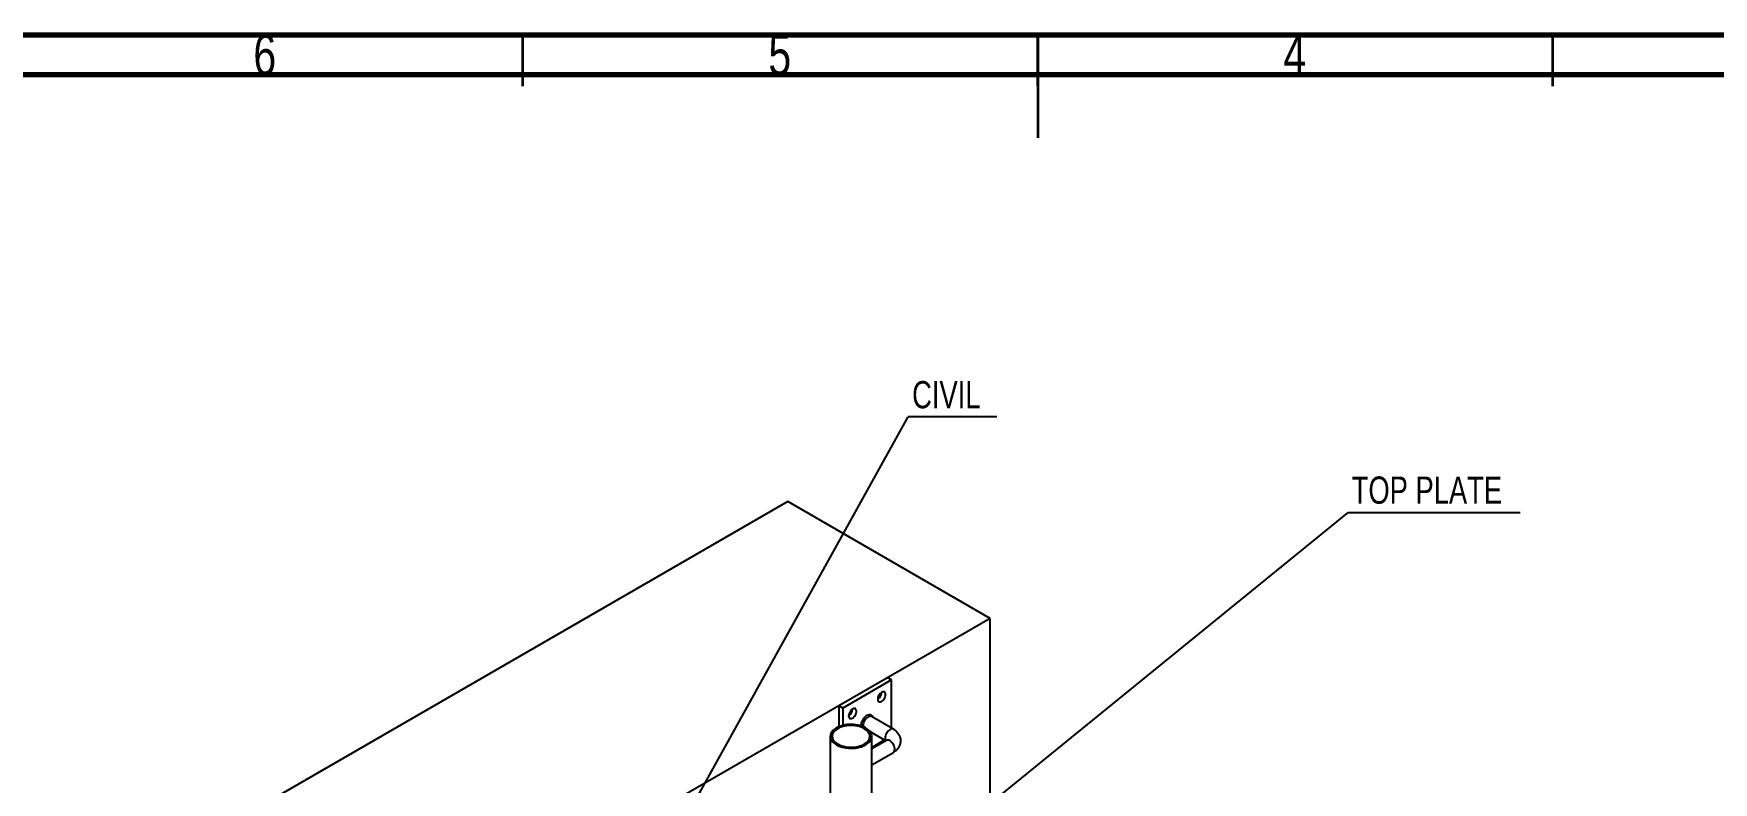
# Model space of a CAD drawing. Header units: millimetres. Extents: x 15 to 1274, y -314 to 292.
# Drawn here: x 117.5 to 280.6, y 219.4 to 292.1 of the extents above; entities that cross this region are included whole.
import ezdxf

# ---------------------------------------------------------------- set-up
doc = ezdxf.new("R2010")
doc.units = ezdxf.units.MM
doc.layers.add('BOLD', color=7, linetype='Continuous', lineweight=25)
doc.styles.add('SLDTEXTSTYLE0', font='TXT', dxfattribs={"width": 0.75})
doc.dimstyles.new('SLDDIMSTYLE0', dxfattribs={"dimtxt": 0.18, "dimasz": 0.651282, "dimexe": 0, "dimexo": 0.0625, "dimgap": 0, "dimtad": 0, "dimtih": 1, "dimtoh": 1, "dimdec": 0, "dimrnd": 1e-09, "dimzin": 0, "dimdsep": 46, "dimtxsty": 'Standard', "dimblk1": 'DOT', "dimblk2": 'DOT', "dimsah": 1, "dimcen": 0.09, "dimadec": 0, "dimazin": 0, "dimtfac": 0.651282, "dimtdec": 0, "dimtofl": 0, "dimtmove": 0, "dimatfit": 3, "dimldrblk": 'DOT', "dimfxl": 1, "dimfrac": 2, "dimtolj": 1, "dimtzin": 0, "dimarcsym": 0})

# ---------------------------------------------------------------- blocks, each defined once
blk = doc.blocks.new('SW_NOTE_0_5')
at = {"layer": 'BOLD', "color": 0}
blk.add_line((8.6, 0), (0, 0), dxfattribs=at)
at = {"layer": 'BOLD', "color": 0, "insert": (0.39, 3.48), "char_height": 2.646, "attachment_point": 1, "style": 'SLDTEXTSTYLE0'}
blk.add_mtext('CIVIL', dxfattribs=at)
blk = doc.blocks.new('_Dot')
at = {"color": 0, "linetype": 'ByBlock', "lineweight": -2}
blk.add_line((-0.5, 0), (-1, 0), dxfattribs=at)
at = {"color": 0, "linetype": 'ByBlock', "const_width": 0.5}
blk.add_lwpolyline([(-0.25, 0, 1), (0.25, 0, 1)], format="xyb", close=True, dxfattribs=at)
blk = doc.blocks.new('SW_NOTE_0_8')
at = {"layer": 'BOLD', "color": 0}
blk.add_line((16.72, 0), (0, 0), dxfattribs=at)
at = {"layer": 'BOLD', "color": 0, "insert": (0.37, 3.53), "char_height": 2.646, "attachment_point": 1, "style": 'SLDTEXTSTYLE0'}
blk.add_mtext('TOP PLATE', dxfattribs=at)

msp = doc.modelspace()

# ---------------------------------------------------------------- linework, layer by layer
at = {"color": 7, "linetype": 'Continuous', "lineweight": 70}
for p, q in [((15, 292), (415, 292)), ((20, 288.134), (409.402, 288.134))]:
    msp.add_line(p, q, dxfattribs=at)
at = {"color": 7, "linetype": 'Continuous', "lineweight": 35}
for p, q in [((165, 287), (165, 292)), ((215, 292.001), (215, 281.999)), ((215, 287), (215, 292)), ((265, 287), (265, 292))]:
    msp.add_line(p, q, dxfattribs=at)
at = {"color": 7, "linetype": 'Continuous', "lineweight": 25}
for p, q in [((190.739, 246.66), (120.029, 205.84)), ((210.397, 235.312), (190.739, 246.66)), ((210.397, 235.312), (139.686, 194.492)), ((210.397, 159.103), (210.397, 235.312)), ((200.417, 229.551), (195.703, 226.83)), ((200.794, 229.333), (196.08, 226.612)), ((200.794, 229.333), (200.417, 229.551)), ((200.794, 224.66), (200.794, 229.333)), ((196.08, 226.612), (195.703, 226.83)), ((195.703, 226.83), (195.703, 224.802)), ((196.08, 226.612), (196.08, 224.925)), ((200.986, 224.549), (198.865, 225.774)), ((194.865, 223.859), (194.865, 215.758)), ((198.722, 224.317), (200.262, 223.428)), ((198.885, 213.434), (198.885, 223.859)), ((198.885, 222.787), (200.128, 223.505)), ((200.32, 223.461), (198.885, 222.632)), ((198.885, 221.093), (200.986, 222.306))]:
    msp.add_line(p, q, dxfattribs=at)
at = {"color": 7, "linetype": 'Continuous', "lineweight": 25, "flags": 128}
for points in [[(200.229, 227.918), (200.22, 228.007), (200.194, 228.081), (200.152, 228.137), (200.096, 228.173), (200.028, 228.187), (199.952, 228.178), (199.872, 228.147), (199.791, 228.095), (199.712, 228.024), (199.64, 227.939), (199.578, 227.842), (199.528, 227.738), (199.494, 227.633), (199.477, 227.531), (199.477, 227.437), (199.494, 227.355), (199.528, 227.289), (199.578, 227.243), (199.64, 227.218), (199.712, 227.215), (199.791, 227.235), (199.872, 227.277), (199.952, 227.339), (200.028, 227.418), (200.096, 227.509), (200.152, 227.61), (200.194, 227.715), (200.22, 227.819), (200.229, 227.918)], [(196.646, 225.85), (196.655, 225.761), (196.681, 225.687), (196.723, 225.631), (196.779, 225.595), (196.847, 225.581), (196.922, 225.59), (197.003, 225.621), (197.084, 225.673), (197.163, 225.744), (197.235, 225.829), (197.297, 225.926), (197.346, 226.03), (197.381, 226.135), (197.398, 226.237), (197.398, 226.331), (197.381, 226.413), (197.346, 226.479), (197.297, 226.525), (197.235, 226.55), (197.163, 226.553), (197.084, 226.532), (197.003, 226.491), (196.922, 226.429), (196.847, 226.35), (196.779, 226.258), (196.723, 226.158), (196.681, 226.053), (196.655, 225.949), (196.646, 225.85)], [(194.93, 223.566), (194.996, 223.447), (195.084, 223.332), (195.194, 223.223), (195.323, 223.122), (195.47, 223.03), (195.633, 222.947), (195.812, 222.875), (196.002, 222.814), (196.203, 222.766), (196.412, 222.73), (196.626, 222.708), (196.843, 222.699), (197.061, 222.704), (197.276, 222.722), (197.487, 222.754), (197.69, 222.799), (197.884, 222.856), (198.066, 222.925), (198.234, 223.005), (198.386, 223.094), (198.521, 223.193), (198.636, 223.3), (198.73, 223.413), (198.803, 223.532), (198.853, 223.654), (198.88, 223.778), (198.883, 223.904), (198.863, 224.029), (198.82, 224.152), (198.753, 224.272), (198.665, 224.387), (198.556, 224.495), (198.427, 224.597), (198.28, 224.689), (198.116, 224.772), (197.938, 224.844), (197.747, 224.905), (197.546, 224.953), (197.337, 224.989), (197.123, 225.011), (196.906, 225.02), (196.689, 225.015), (196.473, 224.996), (196.263, 224.965), (196.059, 224.92), (195.865, 224.863), (195.683, 224.794), (195.515, 224.714), (195.363, 224.624), (195.229, 224.525), (195.114, 224.419), (195.019, 224.306), (194.947, 224.187), (194.896, 224.065), (194.87, 223.94), (194.866, 223.815), (194.886, 223.69), (194.93, 223.566)], [(195.108, 223.593), (195.173, 223.479), (195.259, 223.369), (195.366, 223.266), (195.493, 223.171), (195.638, 223.084), (195.799, 223.008), (195.974, 222.943), (196.161, 222.89), (196.357, 222.849), (196.56, 222.821), (196.767, 222.807), (196.976, 222.807), (197.183, 222.821), (197.386, 222.848), (197.582, 222.888), (197.769, 222.941), (197.945, 223.006), (198.106, 223.082), (198.252, 223.168), (198.38, 223.263), (198.488, 223.366), (198.574, 223.475), (198.639, 223.59), (198.681, 223.708), (198.699, 223.827), (198.694, 223.948), (198.664, 224.067), (198.612, 224.183), (198.536, 224.295), (198.44, 224.402), (198.322, 224.501), (198.186, 224.592), (198.033, 224.674), (197.864, 224.745), (197.683, 224.804), (197.491, 224.851), (197.291, 224.885), (197.086, 224.906), (196.878, 224.913), (196.67, 224.906), (196.464, 224.886), (196.264, 224.852), (196.072, 224.806), (195.891, 224.747), (195.722, 224.676), (195.568, 224.595), (195.431, 224.504), (195.313, 224.405), (195.216, 224.299), (195.14, 224.187), (195.086, 224.071), (195.056, 223.951), (195.05, 223.831), (195.067, 223.711), (195.108, 223.593)]]:
    msp.add_lwpolyline(points, dxfattribs=at)
at = {"color": 8, "linetype": 'Continuous', "lineweight": 25, "flags": 128}
for points in [[(197.874, 224.866), (197.872, 224.924), (197.88, 225.043), (197.906, 225.167), (197.947, 225.295), (198.004, 225.421), (198.074, 225.541), (198.155, 225.653), (198.244, 225.753), (198.339, 225.837), (198.437, 225.904), (198.536, 225.951), (198.631, 225.976), (198.72, 225.98), (198.801, 225.961), (198.871, 225.921), (198.927, 225.86), (198.969, 225.781), (198.992, 225.701)], [(198.865, 225.774), (198.84, 225.786), (198.767, 225.804), (198.686, 225.8), (198.599, 225.774), (198.509, 225.727), (198.421, 225.661), (198.336, 225.579), (198.258, 225.482), (198.19, 225.375), (198.135, 225.262), (198.094, 225.146), (198.069, 225.032), (198.06, 224.924)], [(198.06, 224.924), (198.069, 224.826), (198.077, 224.789)], [(200.986, 224.549), (200.962, 224.561), (200.889, 224.579), (200.807, 224.575), (200.72, 224.549), (200.631, 224.503), (200.542, 224.437), (200.457, 224.354), (200.38, 224.257), (200.312, 224.151), (200.256, 224.037), (200.215, 223.921), (200.19, 223.808), (200.182, 223.7)], [(200.986, 222.306), (201.024, 222.333), (201.072, 222.392), (201.105, 222.469), (201.122, 222.561), (201.122, 222.664), (201.105, 222.776), (201.072, 222.891), (201.024, 223.006), (200.962, 223.116), (200.889, 223.219), (200.807, 223.309), (200.72, 223.383), (200.631, 223.44), (200.542, 223.476), (200.457, 223.491), (200.38, 223.485), (200.32, 223.461)]]:
    msp.add_lwpolyline(points, dxfattribs=at)
at = {"color": 7, "linetype": 'Continuous', "lineweight": 25}
for centre, radius, start, end in [((199.037, 228.171), 0.816, 302.46641, 357.53359), ((196.207, 226.538), 0.817, 302.49367, 357.51171)]:
    msp.add_arc(centre, radius, start, end, dxfattribs=at)
at = {"color": 8, "linetype": 'Continuous', "lineweight": 25}
msp.add_arc((200.545, 223.673), 0.364, 175.73104, 221.21613, dxfattribs=at)
at = {"color": 7, "linetype": 'Continuous', "lineweight": 25}
for points, knots in [([(200.4, 223.522), (200.399, 223.52), (200.397, 223.517), (200.374, 223.496), (200.345, 223.475), (200.324, 223.463), (200.32, 223.461)], [0, 0, 0, 0, 0.3248274, 0.6323647, 0.9245361, 1, 1, 1, 1]), ([(200.986, 222.306), (201.018, 222.325), (201.105, 222.377), (201.23, 222.47), (201.357, 222.588), (201.462, 222.71), (201.549, 222.839), (201.62, 222.978), (201.673, 223.127), (201.705, 223.284), (201.714, 223.44), (201.701, 223.593), (201.668, 223.742), (201.616, 223.885), (201.546, 224.022), (201.458, 224.151), (201.352, 224.273), (201.228, 224.386), (201.105, 224.478), (201.02, 224.529), (200.986, 224.549)], [0, 0, 0, 0, 0.0381655, 0.105206, 0.1647263, 0.2223999, 0.2782963, 0.332695, 0.3916489, 0.4489187, 0.5048088, 0.5598179, 0.6143693, 0.668928, 0.724027, 0.7801866, 0.8378762, 0.8974364, 0.9589669, 1, 1, 1, 1])]:
    msp.add_open_spline(points, degree=3, knots=knots, dxfattribs=at)

# ---------------------------------------------------------------- block references
at = {"layer": 'BOLD'}
for name, p in [('SW_NOTE_0_5', (202.421, 254.887)), ('SW_NOTE_0_8', (245.119, 245.568))]:
    msp.add_blockref(name, p, dxfattribs=at)

# ---------------------------------------------------------------- texts
at = {"color": 7, "linetype": 'Continuous', "lineweight": 0, "char_height": 3.969, "attachment_point": 2, "style": 'SLDTEXTSTYLE0'}
for s, insert in [('6', (139.96, 292.06)), ('5', (189.96, 292.06)), ('4', (239.96, 292.06))]:
    msp.add_mtext(s, dxfattribs=dict(at, insert=insert))

# ---------------------------------------------------------------- leaders
at = {"layer": 'BOLD'}
for points in [[(172.998, 201.856), (202.421, 254.887)], [(196.72, 206.225), (245.119, 245.568)]]:
    msp.add_leader(points, dimstyle='SLDDIMSTYLE0', dxfattribs=at)

doc.saveas('drawing.dxf')
